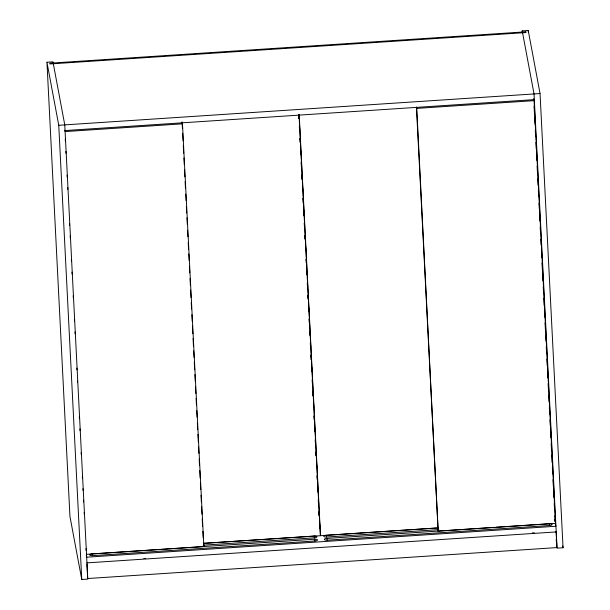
<?xml version="1.0" encoding="UTF-8"?>
<svg xmlns="http://www.w3.org/2000/svg" width="610" height="610" viewBox="0 0 610 610"><rect width="100%" height="100%" fill="white"/><g stroke="black" fill="none" stroke-linecap="round" stroke-linejoin="round"><path stroke-width="0.91" d="M46.947 62.235L52.963 61.839L64.767 124.882L87.779 579.103L81.763 579.5L69.952 516.457L46.947 62.235L58.751 125.279L81.763 579.5M522.221 30.896L528.237 30.5L540.048 93.543L563.053 547.765L557.037 548.161L534.032 93.94L522.221 30.896L522.32 32.795M58.751 125.279L540.048 93.543M65.056 130.555L534.314 99.613M86.574 554.33L203.885 546.591L182.474 123.838L65.156 131.577L64.904 130.243M416.508 107.055L416.76 108.389L534.07 100.658L555.489 523.41L438.171 531.142L416.432 107.337M203.183 545.172L314.394 537.837A2.669 0.9 -2.9 0 0 316.887 536.769A2.669 0.9 -2.9 0 0 314.058 536.06L203.801 543.327L320.349 535.725L299.037 114.871M436.524 527.986L326.266 535.252L326.594 537.029L438.758 529.632M438.079 527.955L320.524 535.71L299.205 114.855M92.224 553.88L314.653 539.209A2.669 0.9 -2.9 0 1 317.482 539.926A2.669 0.9 -2.9 0 1 314.981 540.986L92.56 555.657A2.669 0.9 -2.9 0 1 89.723 554.94A2.669 0.9 -2.9 0 1 92.224 553.88L92.56 555.657M496.052 527.246L549.282 523.738A2.669 0.9 -2.9 0 1 552.111 524.455A2.669 0.9 -2.9 0 1 549.61 525.515L327.189 540.186A2.669 0.9 -2.9 0 1 324.36 539.469A2.669 0.9 -2.9 0 1 326.853 538.409L494.146 527.375M143.846 558.546L145.744 558.424M532.362 532.926L534.261 532.804M86.956 562.878L556.221 531.935M533.819 99.316L534.07 100.658M562.71 545.912L563.053 547.765M554.711 519.773L555.062 521.626M555.413 523.479L555.931 526.262L86.673 557.204L86.323 555.352M549.282 523.738L549.61 525.515M326.853 538.409L327.189 540.186M314.058 536.06L314.394 537.837M314.653 539.209L314.981 540.986M182.222 122.503L182.474 123.838M203.885 546.591L203.412 542.687M556.106 531.363L556.93 547.589L87.672 578.532L87.535 575.825M556.236 539.27L556.373 541.977M533.697 98.652L533.796 100.551M534.078 106.247L534.421 112.903M534.657 117.654L534.993 124.303M535.283 129.999L535.618 136.648M535.908 142.351L536.243 149M536.533 154.704L536.823 160.399M537.113 166.103L537.448 172.752M537.738 178.448L538.073 185.097M538.363 190.8L538.653 196.504M538.988 203.153L539.278 208.849M539.568 214.552L539.903 221.201M540.193 226.897L540.529 233.554M540.818 239.25L541.108 244.953M541.398 250.649L541.733 257.298M542.023 263.002L542.359 269.65M542.603 274.401L542.938 281.05M543.228 286.753L543.563 293.402M543.8 298.153L544.189 305.747M544.425 310.498L544.768 317.154M545.05 322.85L545.393 329.499M545.675 335.203L545.965 340.898M546.255 346.602L546.591 353.251M546.88 358.954L547.216 365.603M547.505 371.299L547.841 377.948M548.131 383.652L548.42 389.348M548.71 395.051L549.046 401.7M549.336 407.404L549.671 414.053M549.961 419.749L550.25 425.452M550.54 431.148L550.876 437.805M551.165 443.5L551.501 450.149M551.745 454.9L552.126 462.502M552.37 467.252L552.706 473.901M552.995 479.605L553.331 486.254M553.575 491.004L553.91 497.653M554.2 503.349L554.536 509.998M554.825 515.702L555.115 521.405M528.237 30.5L528.336 32.399M416.76 108.389L438.171 531.142M298.923 114.756L299.121 118.553M299.502 126.156L299.746 130.906M300.128 138.5L300.318 142.305M300.753 150.853L300.943 154.65M301.332 162.252L301.576 167.003M301.958 174.605L302.202 179.355M302.583 186.95L302.773 190.755M303.162 198.357L303.399 203.107M303.788 210.702L304.024 215.452M304.413 223.054L304.603 226.851M305.038 235.407L305.229 239.204M305.618 246.806L305.808 250.603M306.243 259.151L306.433 262.956M306.868 271.503L307.013 274.355M307.448 282.903L307.638 286.7M308.073 295.255L308.263 299.052M308.698 307.6L308.889 311.405M309.27 319.007L309.468 322.804M309.895 331.352L310.094 335.157M310.475 342.751L310.719 347.502M311.1 355.104L311.344 359.854M311.725 367.456L311.923 371.254M312.35 379.801L312.549 383.606M312.93 391.201L313.174 395.951M313.555 403.553L313.746 407.35M314.18 415.906L314.371 419.703M314.806 428.25L314.951 431.102M315.385 439.657L315.576 443.455M316.01 452.002L316.201 455.807M316.636 464.355L316.781 467.207M317.215 475.754L317.406 479.551M317.84 488.107L318.031 491.904M318.42 499.506L318.656 504.257M319.045 511.851L319.236 515.656M319.617 523.258L319.861 528.001M298.755 114.764L298.946 118.561M299.335 126.163L299.571 130.914M299.96 138.516L300.15 142.313M300.585 150.868L300.776 154.665M301.157 162.268L301.401 167.018M301.782 174.612L302.026 179.363M302.415 186.965L302.606 190.762M302.987 198.364L303.231 203.115M303.612 210.717L303.856 215.467M304.237 223.062L304.436 226.867M304.863 235.414L305.061 239.212M305.442 246.814L305.633 250.618M306.067 259.166L306.258 262.963M306.693 271.519L306.838 274.363M307.272 282.918L307.463 286.715M307.897 295.263L308.088 299.068M308.477 306.662L308.713 311.413M309.102 319.015L309.293 322.812M309.727 331.367L309.918 335.164M310.307 342.767L310.543 347.517M310.932 355.111L311.169 359.862M311.558 367.464L311.748 371.269M312.183 379.816L312.373 383.614M312.762 391.216L312.999 395.966M313.387 403.568L313.578 407.366M314.013 415.913L314.203 419.718M314.638 428.266L314.783 431.117M315.21 439.665L315.408 443.462M315.835 452.018L316.033 455.815M316.46 464.362L316.605 467.214M317.04 475.762L317.231 479.567M317.665 488.114L317.863 491.919M318.245 499.514L318.489 504.264M318.87 511.866L319.06 515.663M319.449 523.266L319.686 528.016M182.093 121.832L182.428 128.489M182.672 133.232L183.061 140.834M183.297 145.584L183.686 153.186M183.923 157.937L184.258 164.586M184.502 169.336L184.883 176.938M185.127 181.688L185.463 188.337M185.753 194.033L186.088 200.682M186.378 206.386L186.713 213.035M186.957 217.785L187.293 224.434M187.583 230.138L187.918 236.787M188.208 242.483L188.543 249.139M188.787 253.882L189.123 260.539M189.413 266.235L189.748 272.883M190.038 278.587L190.373 285.236M190.61 289.986L190.999 297.588M191.235 302.339L191.578 308.988M191.868 314.684L192.203 321.333M192.44 326.083L192.829 333.685M193.065 338.436L193.454 346.038M193.69 350.788L194.033 357.437M194.27 362.188L194.659 369.79M194.895 374.532L195.231 381.189M195.52 386.885L195.856 393.534M196.1 398.284L196.435 404.933M196.725 410.637L197.06 417.286M197.35 422.989L197.686 429.638M197.93 434.389L198.311 441.983M198.555 446.733L198.89 453.382M199.18 459.086L199.516 465.735M199.76 470.485L200.141 478.087M200.385 482.838L200.72 489.487M201.01 495.183L201.346 501.839M201.582 506.59L201.971 514.184M202.207 518.935L202.596 526.537M202.84 531.287L203.176 537.936M86.94 564.113L87.444 574.025M65.262 139.072L65.354 140.971M65.888 151.425L65.987 153.323M67.092 175.169L67.184 177.068M67.718 187.522L67.809 189.42M69.548 223.618L69.639 225.525M70.173 235.971L70.264 237.869M71.37 259.723L71.469 261.621M71.995 272.075L72.094 273.974M73.2 295.819L73.299 297.718M74.405 319.571L74.504 321.47M75.03 331.924L75.129 333.822M76.86 368.021L76.959 369.919M77.485 380.373L77.584 382.272M79.315 416.47L79.407 418.368M79.941 428.822L80.032 430.721M81.145 452.574L81.237 454.473M82.342 476.318L82.442 478.225M82.968 488.671L83.067 490.57M83.547 500.07L83.646 501.969M84.172 512.423L84.271 514.321M86.002 548.52L86.102 550.426M326.594 537.029A2.669 0.9 -2.9 0 1 323.78 536.365A2.669 0.9 -2.9 0 1 325.984 535.275M525.873 31.819L49.738 63.211L49.875 63.958L526.011 32.559L525.873 31.819"/></g></svg>
